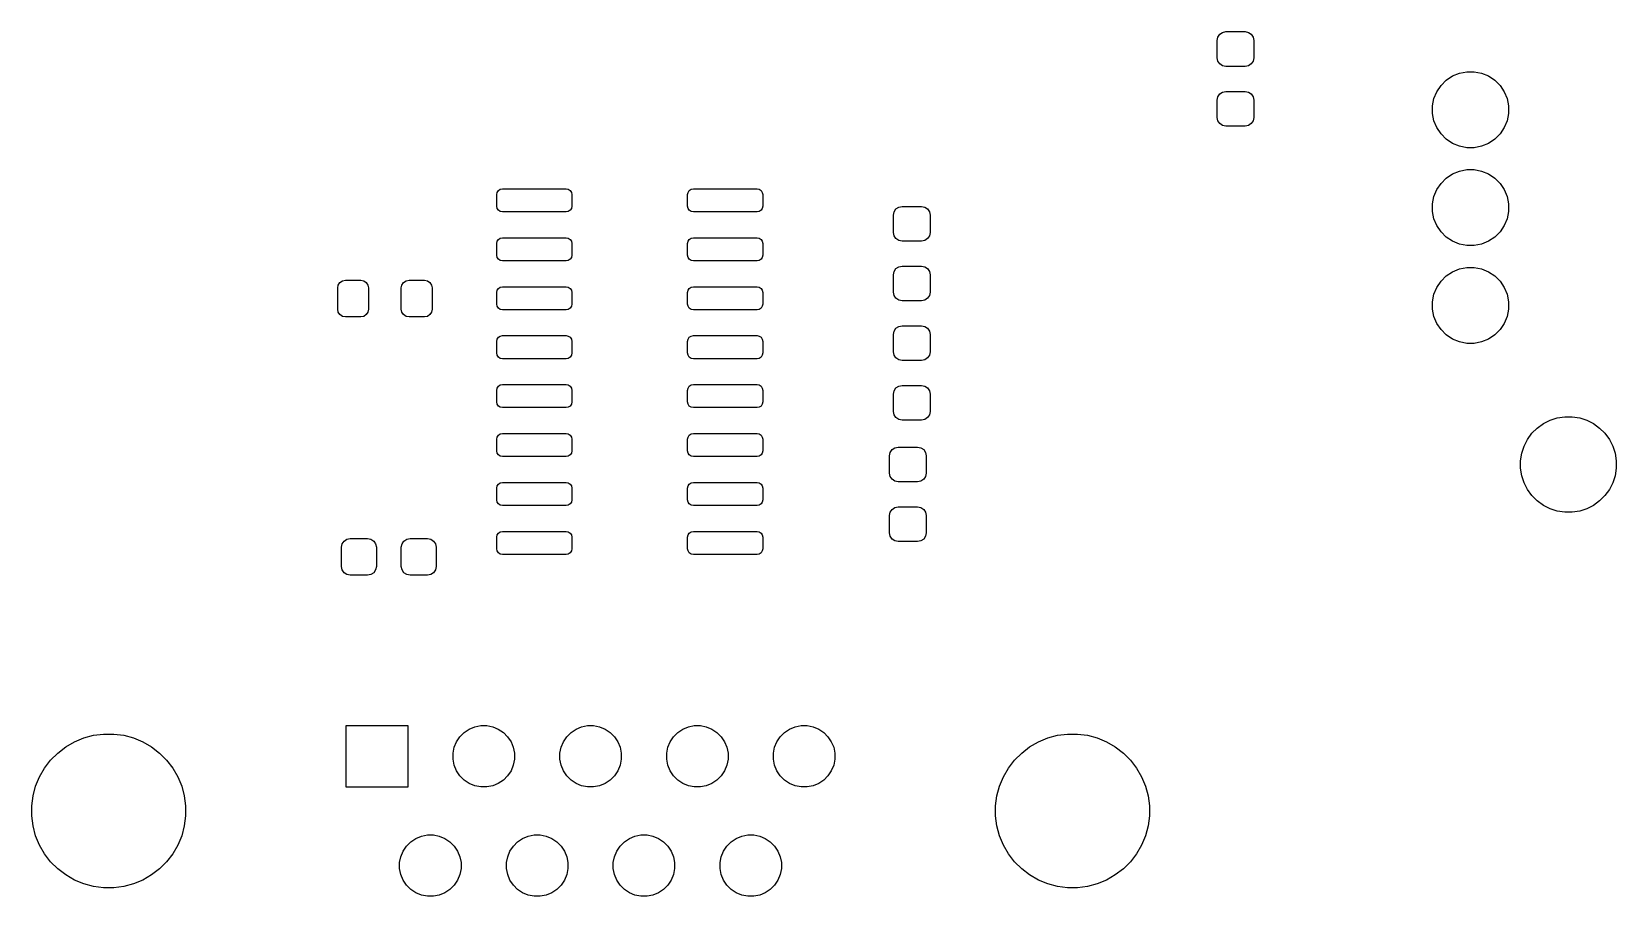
# Model space of a CAD drawing. Extents: x 4.16 to 7.68, y -4.79 to -0.96.
# Drawn here: x 4.192 to 5.811, y -4.79 to -3.906 of the extents above; entities that cross this region are included whole.
import ezdxf

# ---------------------------------------------------------------- set-up
doc = ezdxf.new("R2010")
doc.units = 0
doc.header["$MEASUREMENT"] = 0
doc.layers.add('BLACK', color=7, linetype='CONTINUOUS')

msp = doc.modelspace()

# ---------------------------------------------------------------- linework, layer by layer
at = {"layer": 'BLACK', "linetype": 'CONTINUOUS'}
for p, q in [((5.403, -3.915), (5.4037, -3.9116)), ((5.403, -3.9327), (5.403, -3.915)), ((5.4037, -3.9116), (5.4056, -3.9087)), ((5.4056, -3.9087), (5.4085, -3.9068)), ((5.4085, -3.9068), (5.4119, -3.9061)), ((5.4119, -3.9061), (5.4316, -3.9061)), ((5.4316, -3.9061), (5.4349, -3.9068)), ((5.4349, -3.9068), (5.4378, -3.9087)), ((5.4378, -3.9087), (5.4397, -3.9116)), ((5.4397, -3.9116), (5.4404, -3.915)), ((5.4404, -3.915), (5.4404, -3.9327)), ((5.4037, -3.9361), (5.403, -3.9327)), ((5.4056, -3.939), (5.4037, -3.9361)), ((5.4085, -3.9409), (5.4056, -3.939)), ((5.4119, -3.9416), (5.4085, -3.9409)), ((5.4316, -3.9416), (5.4119, -3.9416)), ((5.4349, -3.9409), (5.4316, -3.9416)), ((5.4378, -3.939), (5.4349, -3.9409)), ((5.4397, -3.9361), (5.4378, -3.939)), ((5.4404, -3.9327), (5.4397, -3.9361)), ((5.6504, -3.9485), (5.6579, -3.947)), ((5.6579, -3.947), (5.6655, -3.947)), ((5.6655, -3.947), (5.673, -3.9485)), ((5.6273, -3.9675), (5.6316, -3.9611)), ((5.6316, -3.9611), (5.637, -3.9557)), ((5.637, -3.9557), (5.6433, -3.9514)), ((5.6433, -3.9514), (5.6504, -3.9485)), ((5.673, -3.9485), (5.6801, -3.9514)), ((5.6801, -3.9514), (5.6865, -3.9557)), ((5.6865, -3.9557), (5.6919, -3.9611)), ((5.6919, -3.9611), (5.6961, -3.9675)), ((5.403, -3.976), (5.4037, -3.9726)), ((5.403, -3.9937), (5.403, -3.976)), ((5.4037, -3.9726), (5.4056, -3.9697)), ((5.4056, -3.9697), (5.4085, -3.9678)), ((5.4085, -3.9678), (5.4119, -3.9671)), ((5.4119, -3.9671), (5.4316, -3.9671)), ((5.4316, -3.9671), (5.4349, -3.9678)), ((5.4349, -3.9678), (5.4378, -3.9697)), ((5.4378, -3.9697), (5.4397, -3.9726)), ((5.4397, -3.9726), (5.4404, -3.976)), ((5.4404, -3.976), (5.4404, -3.9937)), ((5.6229, -3.982), (5.6244, -3.9745)), ((5.6244, -3.9745), (5.6273, -3.9675)), ((5.6961, -3.9675), (5.6991, -3.9745)), ((5.6991, -3.9745), (5.7005, -3.982)), ((5.4037, -3.9971), (5.403, -3.9937)), ((5.4404, -3.9937), (5.4397, -3.9971)), ((5.6229, -3.9897), (5.6229, -3.982)), ((5.6244, -3.9972), (5.6229, -3.9897)), ((5.7005, -3.9897), (5.6991, -3.9972)), ((5.7005, -3.982), (5.7005, -3.9897)), ((5.4056, -4), (5.4037, -3.9971)), ((5.4085, -4.0019), (5.4056, -4)), ((5.4119, -4.0026), (5.4085, -4.0019)), ((5.4316, -4.0026), (5.4119, -4.0026)), ((5.4349, -4.0019), (5.4316, -4.0026)), ((5.4378, -4), (5.4349, -4.0019)), ((5.4397, -3.9971), (5.4378, -4)), ((5.6273, -4.0042), (5.6244, -3.9972)), ((5.6316, -4.0106), (5.6273, -4.0042)), ((5.637, -4.016), (5.6316, -4.0106)), ((5.6919, -4.0106), (5.6865, -4.016)), ((5.6961, -4.0042), (5.6919, -4.0106)), ((5.6991, -3.9972), (5.6961, -4.0042)), ((5.6433, -4.0203), (5.637, -4.016)), ((5.6504, -4.0232), (5.6433, -4.0203)), ((5.6579, -4.0247), (5.6504, -4.0232)), ((5.6655, -4.0247), (5.6579, -4.0247)), ((5.673, -4.0232), (5.6655, -4.0247)), ((5.6801, -4.0203), (5.673, -4.0232)), ((5.6865, -4.016), (5.6801, -4.0203)), ((5.6273, -4.0675), (5.6316, -4.0611)), ((5.6316, -4.0611), (5.637, -4.0557)), ((5.637, -4.0557), (5.6433, -4.0514)), ((5.6433, -4.0514), (5.6504, -4.0485)), ((5.6504, -4.0485), (5.6579, -4.047)), ((5.6579, -4.047), (5.6655, -4.047)), ((5.6655, -4.047), (5.673, -4.0485)), ((5.673, -4.0485), (5.6801, -4.0514)), ((5.6801, -4.0514), (5.6865, -4.0557)), ((5.6865, -4.0557), (5.6919, -4.0611)), ((5.6919, -4.0611), (5.6961, -4.0675)), ((4.6673, -4.0726), (4.6678, -4.0703)), ((4.6673, -4.0844), (4.6673, -4.0726)), ((4.6678, -4.0703), (4.6691, -4.0684)), ((4.6691, -4.0684), (4.671, -4.0671)), ((4.671, -4.0671), (4.6732, -4.0667)), ((4.6732, -4.0667), (4.7382, -4.0667)), ((4.7382, -4.0667), (4.7404, -4.0671)), ((4.7404, -4.0671), (4.7424, -4.0684)), ((4.7424, -4.0684), (4.7436, -4.0703)), ((4.7436, -4.0703), (4.7441, -4.0726)), ((4.7441, -4.0726), (4.7441, -4.0844)), ((4.8622, -4.0726), (4.8627, -4.0703)), ((4.8622, -4.0844), (4.8622, -4.0726)), ((4.8627, -4.0703), (4.8639, -4.0684)), ((4.8639, -4.0684), (4.8659, -4.0671)), ((4.8659, -4.0671), (4.8681, -4.0667)), ((4.8681, -4.0667), (4.9331, -4.0667)), ((4.9331, -4.0667), (4.9353, -4.0671)), ((4.9353, -4.0671), (4.9372, -4.0684)), ((4.9372, -4.0684), (4.9385, -4.0703)), ((4.9385, -4.0703), (4.939, -4.0726)), ((4.939, -4.0726), (4.939, -4.0844)), ((5.6229, -4.082), (5.6244, -4.0745)), ((5.6244, -4.0745), (5.6273, -4.0675)), ((5.6961, -4.0675), (5.6991, -4.0745)), ((5.6991, -4.0745), (5.7005, -4.082)), ((4.6678, -4.0867), (4.6673, -4.0844)), ((4.6691, -4.0886), (4.6678, -4.0867)), ((4.671, -4.0899), (4.6691, -4.0886)), ((4.6732, -4.0903), (4.671, -4.0899)), ((4.7382, -4.0903), (4.6732, -4.0903)), ((4.7404, -4.0899), (4.7382, -4.0903)), ((4.7424, -4.0886), (4.7404, -4.0899)), ((4.7436, -4.0867), (4.7424, -4.0886)), ((4.7441, -4.0844), (4.7436, -4.0867)), ((4.8627, -4.0867), (4.8622, -4.0844)), ((4.8639, -4.0886), (4.8627, -4.0867)), ((4.8659, -4.0899), (4.8639, -4.0886)), ((4.8681, -4.0903), (4.8659, -4.0899)), ((4.9331, -4.0903), (4.8681, -4.0903)), ((4.9353, -4.0899), (4.9331, -4.0903)), ((4.9372, -4.0886), (4.9353, -4.0899)), ((4.9385, -4.0867), (4.9372, -4.0886)), ((4.939, -4.0844), (4.9385, -4.0867)), ((5.0724, -4.0935), (5.0731, -4.0901)), ((5.0724, -4.1112), (5.0724, -4.0935)), ((5.0731, -4.0901), (5.075, -4.0872)), ((5.075, -4.0872), (5.0779, -4.0853)), ((5.0779, -4.0853), (5.0813, -4.0846)), ((5.0813, -4.0846), (5.101, -4.0846)), ((5.101, -4.0846), (5.1044, -4.0853)), ((5.1044, -4.0853), (5.1073, -4.0872)), ((5.1073, -4.0872), (5.1092, -4.0901)), ((5.1092, -4.0901), (5.1099, -4.0935)), ((5.1099, -4.0935), (5.1099, -4.1112)), ((5.6229, -4.0897), (5.6229, -4.082)), ((5.6244, -4.0972), (5.6229, -4.0897)), ((5.7005, -4.0897), (5.6991, -4.0972)), ((5.7005, -4.082), (5.7005, -4.0897)), ((5.6273, -4.1042), (5.6244, -4.0972)), ((5.6316, -4.1106), (5.6273, -4.1042)), ((5.6961, -4.1042), (5.6919, -4.1106)), ((5.6991, -4.0972), (5.6961, -4.1042)), ((4.6673, -4.1226), (4.6678, -4.1203)), ((4.6673, -4.1344), (4.6673, -4.1226)), ((4.6678, -4.1203), (4.6691, -4.1184)), ((4.6691, -4.1184), (4.671, -4.1171)), ((4.671, -4.1171), (4.6732, -4.1167)), ((4.6732, -4.1167), (4.7382, -4.1167)), ((4.7382, -4.1167), (4.7404, -4.1171)), ((4.7404, -4.1171), (4.7424, -4.1184)), ((4.7424, -4.1184), (4.7436, -4.1203)), ((4.7436, -4.1203), (4.7441, -4.1226)), ((4.7441, -4.1226), (4.7441, -4.1344)), ((4.8622, -4.1226), (4.8627, -4.1203)), ((4.8622, -4.1344), (4.8622, -4.1226)), ((4.8627, -4.1203), (4.8639, -4.1184)), ((4.8639, -4.1184), (4.8659, -4.1171)), ((4.8659, -4.1171), (4.8681, -4.1167)), ((4.8681, -4.1167), (4.9331, -4.1167)), ((4.9331, -4.1167), (4.9353, -4.1171)), ((4.9353, -4.1171), (4.9372, -4.1184)), ((4.9372, -4.1184), (4.9385, -4.1203)), ((4.9385, -4.1203), (4.939, -4.1226)), ((4.939, -4.1226), (4.939, -4.1344)), ((5.0731, -4.1146), (5.0724, -4.1112)), ((5.075, -4.1175), (5.0731, -4.1146)), ((5.0779, -4.1194), (5.075, -4.1175)), ((5.0813, -4.1201), (5.0779, -4.1194)), ((5.101, -4.1201), (5.0813, -4.1201)), ((5.1044, -4.1194), (5.101, -4.1201)), ((5.1073, -4.1175), (5.1044, -4.1194)), ((5.1092, -4.1146), (5.1073, -4.1175)), ((5.1099, -4.1112), (5.1092, -4.1146)), ((5.637, -4.116), (5.6316, -4.1106)), ((5.6433, -4.1203), (5.637, -4.116)), ((5.6504, -4.1232), (5.6433, -4.1203)), ((5.6579, -4.1247), (5.6504, -4.1232)), ((5.6655, -4.1247), (5.6579, -4.1247)), ((5.673, -4.1232), (5.6655, -4.1247)), ((5.6801, -4.1203), (5.673, -4.1232)), ((5.6865, -4.116), (5.6801, -4.1203)), ((5.6919, -4.1106), (5.6865, -4.116)), ((4.6678, -4.1367), (4.6673, -4.1344)), ((4.6691, -4.1386), (4.6678, -4.1367)), ((4.671, -4.1399), (4.6691, -4.1386)), ((4.6732, -4.1403), (4.671, -4.1399)), ((4.7382, -4.1403), (4.6732, -4.1403)), ((4.7404, -4.1399), (4.7382, -4.1403)), ((4.7424, -4.1386), (4.7404, -4.1399)), ((4.7436, -4.1367), (4.7424, -4.1386)), ((4.7441, -4.1344), (4.7436, -4.1367)), ((4.8627, -4.1367), (4.8622, -4.1344)), ((4.8639, -4.1386), (4.8627, -4.1367)), ((4.8659, -4.1399), (4.8639, -4.1386)), ((4.8681, -4.1403), (4.8659, -4.1399)), ((4.9331, -4.1403), (4.8681, -4.1403)), ((4.9353, -4.1399), (4.9331, -4.1403)), ((4.9372, -4.1386), (4.9353, -4.1399)), ((4.9385, -4.1367), (4.9372, -4.1386)), ((4.939, -4.1344), (4.9385, -4.1367)), ((5.0724, -4.1545), (5.0731, -4.1511)), ((5.0724, -4.1722), (5.0724, -4.1545)), ((5.0731, -4.1511), (5.075, -4.1482)), ((5.075, -4.1482), (5.0779, -4.1463)), ((5.0779, -4.1463), (5.0813, -4.1456)), ((5.0813, -4.1456), (5.101, -4.1456)), ((5.101, -4.1456), (5.1044, -4.1463)), ((5.1044, -4.1463), (5.1073, -4.1482)), ((5.1073, -4.1482), (5.1092, -4.1511)), ((5.1092, -4.1511), (5.1099, -4.1545)), ((5.1099, -4.1545), (5.1099, -4.1722)), ((5.6316, -4.1611), (5.637, -4.1557)), ((5.637, -4.1557), (5.6433, -4.1514)), ((5.6433, -4.1514), (5.6504, -4.1485)), ((5.6504, -4.1485), (5.6579, -4.147)), ((5.6579, -4.147), (5.6655, -4.147)), ((5.6655, -4.147), (5.673, -4.1485)), ((5.673, -4.1485), (5.6801, -4.1514)), ((5.6801, -4.1514), (5.6865, -4.1557)), ((5.6865, -4.1557), (5.6919, -4.1611)), ((4.5049, -4.168), (4.5055, -4.165)), ((4.5049, -4.1897), (4.5049, -4.168)), ((4.5055, -4.165), (4.5072, -4.1625)), ((4.5072, -4.1625), (4.5098, -4.1607)), ((4.5098, -4.1607), (4.5128, -4.1601)), ((4.5128, -4.1601), (4.5285, -4.1601)), ((4.5285, -4.1601), (4.5316, -4.1607)), ((4.5316, -4.1607), (4.5341, -4.1625)), ((4.5341, -4.1625), (4.5358, -4.165)), ((4.5358, -4.165), (4.5364, -4.168)), ((4.5364, -4.168), (4.5364, -4.1897)), ((4.5699, -4.168), (4.5705, -4.165)), ((4.5699, -4.1897), (4.5699, -4.168)), ((4.5705, -4.165), (4.5722, -4.1625)), ((4.5722, -4.1625), (4.5747, -4.1607)), ((4.5747, -4.1607), (4.5778, -4.1601)), ((4.5778, -4.1601), (4.5935, -4.1601)), ((4.5935, -4.1601), (4.5965, -4.1607)), ((4.5965, -4.1607), (4.5991, -4.1625)), ((4.5991, -4.1625), (4.6008, -4.165)), ((4.6008, -4.165), (4.6014, -4.168)), ((4.6014, -4.168), (4.6014, -4.1897)), ((4.6673, -4.1726), (4.6678, -4.1703)), ((4.6673, -4.1844), (4.6673, -4.1726)), ((4.6678, -4.1703), (4.6691, -4.1684)), ((4.6691, -4.1684), (4.671, -4.1671)), ((4.671, -4.1671), (4.6732, -4.1667)), ((4.6732, -4.1667), (4.7382, -4.1667)), ((4.7382, -4.1667), (4.7404, -4.1671)), ((4.7404, -4.1671), (4.7424, -4.1684)), ((4.7424, -4.1684), (4.7436, -4.1703)), ((4.7436, -4.1703), (4.7441, -4.1726)), ((4.7441, -4.1726), (4.7441, -4.1844)), ((4.8622, -4.1726), (4.8627, -4.1703)), ((4.8622, -4.1844), (4.8622, -4.1726)), ((4.8627, -4.1703), (4.8639, -4.1684)), ((4.8639, -4.1684), (4.8659, -4.1671)), ((4.8659, -4.1671), (4.8681, -4.1667)), ((4.8681, -4.1667), (4.9331, -4.1667)), ((4.9331, -4.1667), (4.9353, -4.1671)), ((4.9353, -4.1671), (4.9372, -4.1684)), ((4.9372, -4.1684), (4.9385, -4.1703)), ((4.9385, -4.1703), (4.939, -4.1726)), ((4.939, -4.1726), (4.939, -4.1844)), ((5.0731, -4.1756), (5.0724, -4.1722)), ((5.1099, -4.1722), (5.1092, -4.1756)), ((5.6229, -4.182), (5.6244, -4.1745)), ((5.6244, -4.1745), (5.6273, -4.1675)), ((5.6273, -4.1675), (5.6316, -4.1611)), ((5.6919, -4.1611), (5.6961, -4.1675)), ((5.6961, -4.1675), (5.6991, -4.1745)), ((5.6991, -4.1745), (5.7005, -4.182)), ((4.5055, -4.1927), (4.5049, -4.1897)), ((4.5364, -4.1897), (4.5358, -4.1927)), ((4.5705, -4.1927), (4.5699, -4.1897)), ((4.6014, -4.1897), (4.6008, -4.1927)), ((4.6678, -4.1867), (4.6673, -4.1844)), ((4.6691, -4.1886), (4.6678, -4.1867)), ((4.671, -4.1899), (4.6691, -4.1886)), ((4.6732, -4.1903), (4.671, -4.1899)), ((4.7382, -4.1903), (4.6732, -4.1903)), ((4.7404, -4.1899), (4.7382, -4.1903)), ((4.7424, -4.1886), (4.7404, -4.1899)), ((4.7436, -4.1867), (4.7424, -4.1886)), ((4.7441, -4.1844), (4.7436, -4.1867)), ((4.8627, -4.1867), (4.8622, -4.1844)), ((4.8639, -4.1886), (4.8627, -4.1867)), ((4.8659, -4.1899), (4.8639, -4.1886)), ((4.8681, -4.1903), (4.8659, -4.1899)), ((4.9331, -4.1903), (4.8681, -4.1903)), ((4.9353, -4.1899), (4.9331, -4.1903)), ((4.9372, -4.1886), (4.9353, -4.1899)), ((4.9385, -4.1867), (4.9372, -4.1886)), ((4.939, -4.1844), (4.9385, -4.1867)), ((5.075, -4.1785), (5.0731, -4.1756)), ((5.0779, -4.1804), (5.075, -4.1785)), ((5.0813, -4.1811), (5.0779, -4.1804)), ((5.101, -4.1811), (5.0813, -4.1811)), ((5.1044, -4.1804), (5.101, -4.1811)), ((5.1073, -4.1785), (5.1044, -4.1804)), ((5.1092, -4.1756), (5.1073, -4.1785)), ((5.6229, -4.1897), (5.6229, -4.182)), ((5.6244, -4.1972), (5.6229, -4.1897)), ((5.7005, -4.1897), (5.6991, -4.1972)), ((5.7005, -4.182), (5.7005, -4.1897)), ((4.5072, -4.1952), (4.5055, -4.1927)), ((4.5098, -4.197), (4.5072, -4.1952)), ((4.5128, -4.1976), (4.5098, -4.197)), ((4.5285, -4.1976), (4.5128, -4.1976)), ((4.5316, -4.197), (4.5285, -4.1976)), ((4.5341, -4.1952), (4.5316, -4.197)), ((4.5358, -4.1927), (4.5341, -4.1952)), ((4.5722, -4.1952), (4.5705, -4.1927)), ((4.5747, -4.197), (4.5722, -4.1952)), ((4.5778, -4.1976), (4.5747, -4.197)), ((4.5935, -4.1976), (4.5778, -4.1976)), ((4.5965, -4.197), (4.5935, -4.1976)), ((4.5991, -4.1952), (4.5965, -4.197)), ((4.6008, -4.1927), (4.5991, -4.1952)), ((5.0779, -4.2073), (5.0813, -4.2066)), ((5.0813, -4.2066), (5.101, -4.2066)), ((5.101, -4.2066), (5.1044, -4.2073)), ((5.6273, -4.2042), (5.6244, -4.1972)), ((5.6316, -4.2106), (5.6273, -4.2042)), ((5.6961, -4.2042), (5.6919, -4.2106)), ((5.6991, -4.1972), (5.6961, -4.2042)), ((4.6673, -4.2226), (4.6678, -4.2203)), ((4.6673, -4.2344), (4.6673, -4.2226)), ((4.6678, -4.2203), (4.6691, -4.2184)), ((4.6691, -4.2184), (4.671, -4.2171)), ((4.671, -4.2171), (4.6732, -4.2167)), ((4.6732, -4.2167), (4.7382, -4.2167)), ((4.7382, -4.2167), (4.7404, -4.2171)), ((4.7404, -4.2171), (4.7424, -4.2184)), ((4.7424, -4.2184), (4.7436, -4.2203)), ((4.7436, -4.2203), (4.7441, -4.2226)), ((4.7441, -4.2226), (4.7441, -4.2344)), ((4.8622, -4.2226), (4.8627, -4.2203)), ((4.8622, -4.2344), (4.8622, -4.2226)), ((4.8627, -4.2203), (4.8639, -4.2184)), ((4.8639, -4.2184), (4.8659, -4.2171)), ((4.8659, -4.2171), (4.8681, -4.2167)), ((4.8681, -4.2167), (4.9331, -4.2167)), ((4.9331, -4.2167), (4.9353, -4.2171)), ((4.9353, -4.2171), (4.9372, -4.2184)), ((4.9372, -4.2184), (4.9385, -4.2203)), ((4.9385, -4.2203), (4.939, -4.2226)), ((4.939, -4.2226), (4.939, -4.2344)), ((5.0724, -4.2155), (5.0731, -4.2121)), ((5.0724, -4.2332), (5.0724, -4.2155)), ((5.0731, -4.2121), (5.075, -4.2092)), ((5.075, -4.2092), (5.0779, -4.2073)), ((5.1044, -4.2073), (5.1073, -4.2092)), ((5.1073, -4.2092), (5.1092, -4.2121)), ((5.1092, -4.2121), (5.1099, -4.2155)), ((5.1099, -4.2155), (5.1099, -4.2332)), ((5.637, -4.216), (5.6316, -4.2106)), ((5.6433, -4.2203), (5.637, -4.216)), ((5.6504, -4.2232), (5.6433, -4.2203)), ((5.6579, -4.2247), (5.6504, -4.2232)), ((5.673, -4.2232), (5.6655, -4.2247)), ((5.6801, -4.2203), (5.673, -4.2232)), ((5.6865, -4.216), (5.6801, -4.2203)), ((5.6919, -4.2106), (5.6865, -4.216)), ((4.6678, -4.2367), (4.6673, -4.2344)), ((4.6691, -4.2386), (4.6678, -4.2367)), ((4.671, -4.2399), (4.6691, -4.2386)), ((4.7424, -4.2386), (4.7404, -4.2399)), ((4.7436, -4.2367), (4.7424, -4.2386)), ((4.7441, -4.2344), (4.7436, -4.2367)), ((4.8627, -4.2367), (4.8622, -4.2344)), ((4.8639, -4.2386), (4.8627, -4.2367)), ((4.8659, -4.2399), (4.8639, -4.2386)), ((4.9372, -4.2386), (4.9353, -4.2399)), ((4.9385, -4.2367), (4.9372, -4.2386)), ((4.939, -4.2344), (4.9385, -4.2367)), ((5.0731, -4.2366), (5.0724, -4.2332)), ((5.075, -4.2395), (5.0731, -4.2366)), ((5.0779, -4.2414), (5.075, -4.2395)), ((5.1073, -4.2395), (5.1044, -4.2414)), ((5.1092, -4.2366), (5.1073, -4.2395)), ((5.1099, -4.2332), (5.1092, -4.2366)), ((5.6655, -4.2247), (5.6579, -4.2247)), ((4.6732, -4.2403), (4.671, -4.2399)), ((4.7382, -4.2403), (4.6732, -4.2403)), ((4.7404, -4.2399), (4.7382, -4.2403)), ((4.8681, -4.2403), (4.8659, -4.2399)), ((4.9331, -4.2403), (4.8681, -4.2403)), ((4.9353, -4.2399), (4.9331, -4.2403)), ((5.0813, -4.2421), (5.0779, -4.2414)), ((5.101, -4.2421), (5.0813, -4.2421)), ((5.1044, -4.2414), (5.101, -4.2421)), ((4.6673, -4.2726), (4.6678, -4.2703)), ((4.6678, -4.2703), (4.6691, -4.2684)), ((4.6691, -4.2684), (4.671, -4.2671)), ((4.671, -4.2671), (4.6732, -4.2667)), ((4.6732, -4.2667), (4.7382, -4.2667)), ((4.7382, -4.2667), (4.7404, -4.2671)), ((4.7404, -4.2671), (4.7424, -4.2684)), ((4.7424, -4.2684), (4.7436, -4.2703)), ((4.7436, -4.2703), (4.7441, -4.2726)), ((4.8622, -4.2726), (4.8627, -4.2703)), ((4.8627, -4.2703), (4.8639, -4.2684)), ((4.8639, -4.2684), (4.8659, -4.2671)), ((4.8659, -4.2671), (4.8681, -4.2667)), ((4.8681, -4.2667), (4.9331, -4.2667)), ((4.9331, -4.2667), (4.9353, -4.2671)), ((4.9353, -4.2671), (4.9372, -4.2684)), ((4.9372, -4.2684), (4.9385, -4.2703)), ((4.9385, -4.2703), (4.939, -4.2726)), ((5.0731, -4.2731), (5.075, -4.2702)), ((5.075, -4.2702), (5.0779, -4.2683)), ((5.0779, -4.2683), (5.0813, -4.2676)), ((5.0813, -4.2676), (5.101, -4.2676)), ((5.101, -4.2676), (5.1044, -4.2683)), ((5.1044, -4.2683), (5.1073, -4.2702)), ((5.1073, -4.2702), (5.1092, -4.2731)), ((4.6673, -4.2844), (4.6673, -4.2726)), ((4.6678, -4.2867), (4.6673, -4.2844)), ((4.6691, -4.2886), (4.6678, -4.2867)), ((4.7436, -4.2867), (4.7424, -4.2886)), ((4.7441, -4.2844), (4.7436, -4.2867)), ((4.7441, -4.2726), (4.7441, -4.2844)), ((4.8622, -4.2844), (4.8622, -4.2726)), ((4.8627, -4.2867), (4.8622, -4.2844)), ((4.8639, -4.2886), (4.8627, -4.2867)), ((4.9385, -4.2867), (4.9372, -4.2886)), ((4.939, -4.2844), (4.9385, -4.2867)), ((4.939, -4.2726), (4.939, -4.2844)), ((5.0724, -4.2765), (5.0731, -4.2731)), ((5.0724, -4.2942), (5.0724, -4.2765)), ((5.1092, -4.2731), (5.1099, -4.2765)), ((5.1099, -4.2765), (5.1099, -4.2942)), ((4.671, -4.2899), (4.6691, -4.2886)), ((4.6732, -4.2903), (4.671, -4.2899)), ((4.7382, -4.2903), (4.6732, -4.2903)), ((4.7404, -4.2899), (4.7382, -4.2903)), ((4.7424, -4.2886), (4.7404, -4.2899)), ((4.8659, -4.2899), (4.8639, -4.2886)), ((4.8681, -4.2903), (4.8659, -4.2899)), ((4.9331, -4.2903), (4.8681, -4.2903)), ((4.9353, -4.2899), (4.9331, -4.2903)), ((4.9372, -4.2886), (4.9353, -4.2899)), ((5.0731, -4.2976), (5.0724, -4.2942)), ((5.075, -4.3005), (5.0731, -4.2976)), ((5.0779, -4.3024), (5.075, -4.3005)), ((5.0813, -4.3031), (5.0779, -4.3024)), ((5.101, -4.3031), (5.0813, -4.3031)), ((5.1044, -4.3024), (5.101, -4.3031)), ((5.1073, -4.3005), (5.1044, -4.3024)), ((5.1092, -4.2976), (5.1073, -4.3005)), ((5.1099, -4.2942), (5.1092, -4.2976)), ((5.7361, -4.3066), (5.743, -4.3031)), ((5.743, -4.3031), (5.7503, -4.3007)), ((5.7503, -4.3007), (5.7579, -4.2995)), ((5.7579, -4.2995), (5.7656, -4.2995)), ((5.7656, -4.2995), (5.7732, -4.3007)), ((5.7732, -4.3007), (5.7805, -4.3031)), ((5.7805, -4.3031), (5.7873, -4.3066)), ((4.6673, -4.3226), (4.6678, -4.3203)), ((4.6678, -4.3203), (4.6691, -4.3184)), ((4.6691, -4.3184), (4.671, -4.3171)), ((4.671, -4.3171), (4.6732, -4.3167)), ((4.6732, -4.3167), (4.7382, -4.3167)), ((4.7382, -4.3167), (4.7404, -4.3171)), ((4.7404, -4.3171), (4.7424, -4.3184)), ((4.7424, -4.3184), (4.7436, -4.3203)), ((4.7436, -4.3203), (4.7441, -4.3226)), ((4.8622, -4.3226), (4.8627, -4.3203)), ((4.8627, -4.3203), (4.8639, -4.3184)), ((4.8639, -4.3184), (4.8659, -4.3171)), ((4.8659, -4.3171), (4.8681, -4.3167)), ((4.8681, -4.3167), (4.9331, -4.3167)), ((4.9331, -4.3167), (4.9353, -4.3171)), ((4.9353, -4.3171), (4.9372, -4.3184)), ((4.9372, -4.3184), (4.9385, -4.3203)), ((4.9385, -4.3203), (4.939, -4.3226)), ((5.7199, -4.3227), (5.7244, -4.3165)), ((5.7244, -4.3165), (5.7299, -4.3111)), ((5.7299, -4.3111), (5.7361, -4.3066)), ((5.7873, -4.3066), (5.7935, -4.3111)), ((5.7935, -4.3111), (5.799, -4.3165)), ((5.799, -4.3165), (5.8035, -4.3227)), ((4.6673, -4.3344), (4.6673, -4.3226)), ((4.6678, -4.3367), (4.6673, -4.3344)), ((4.7441, -4.3344), (4.7436, -4.3367)), ((4.7441, -4.3226), (4.7441, -4.3344)), ((4.8622, -4.3344), (4.8622, -4.3226)), ((4.8627, -4.3367), (4.8622, -4.3344)), ((4.939, -4.3344), (4.9385, -4.3367)), ((4.939, -4.3226), (4.939, -4.3344)), ((5.0684, -4.3395), (5.0691, -4.3361)), ((5.0691, -4.3361), (5.071, -4.3332)), ((5.071, -4.3332), (5.0739, -4.3313)), ((5.0739, -4.3313), (5.0773, -4.3306)), ((5.0773, -4.3306), (5.097, -4.3306)), ((5.097, -4.3306), (5.1004, -4.3313)), ((5.1004, -4.3313), (5.1033, -4.3332)), ((5.1033, -4.3332), (5.1052, -4.3361)), ((5.1052, -4.3361), (5.1059, -4.3395)), ((5.7141, -4.3369), (5.7164, -4.3296)), ((5.7164, -4.3296), (5.7199, -4.3227)), ((5.8035, -4.3227), (5.807, -4.3296)), ((5.807, -4.3296), (5.8094, -4.3369)), ((4.6691, -4.3386), (4.6678, -4.3367)), ((4.671, -4.3399), (4.6691, -4.3386)), ((4.6732, -4.3403), (4.671, -4.3399)), ((4.7382, -4.3403), (4.6732, -4.3403)), ((4.7404, -4.3399), (4.7382, -4.3403)), ((4.7424, -4.3386), (4.7404, -4.3399)), ((4.7436, -4.3367), (4.7424, -4.3386)), ((4.8639, -4.3386), (4.8627, -4.3367)), ((4.8659, -4.3399), (4.8639, -4.3386)), ((4.8681, -4.3403), (4.8659, -4.3399)), ((4.9331, -4.3403), (4.8681, -4.3403)), ((4.9353, -4.3399), (4.9331, -4.3403)), ((4.9372, -4.3386), (4.9353, -4.3399)), ((4.9385, -4.3367), (4.9372, -4.3386)), ((5.0684, -4.3572), (5.0684, -4.3395)), ((5.1059, -4.3395), (5.1059, -4.3572)), ((5.7129, -4.3445), (5.7141, -4.3369)), ((5.7129, -4.3522), (5.7129, -4.3445)), ((5.7141, -4.3598), (5.7129, -4.3522)), ((5.8094, -4.3369), (5.8106, -4.3445)), ((5.8106, -4.3522), (5.8094, -4.3598)), ((5.8106, -4.3445), (5.8106, -4.3522)), ((4.6678, -4.3703), (4.6691, -4.3684)), ((4.6691, -4.3684), (4.671, -4.3671)), ((4.671, -4.3671), (4.6732, -4.3667)), ((4.6732, -4.3667), (4.7382, -4.3667)), ((4.7382, -4.3667), (4.7404, -4.3671)), ((4.7404, -4.3671), (4.7424, -4.3684)), ((4.7424, -4.3684), (4.7436, -4.3703)), ((4.8627, -4.3703), (4.8639, -4.3684)), ((4.8639, -4.3684), (4.8659, -4.3671)), ((4.8659, -4.3671), (4.8681, -4.3667)), ((4.8681, -4.3667), (4.9331, -4.3667)), ((4.9331, -4.3667), (4.9353, -4.3671)), ((4.9353, -4.3671), (4.9372, -4.3684)), ((4.9372, -4.3684), (4.9385, -4.3703)), ((5.0691, -4.3606), (5.0684, -4.3572)), ((5.071, -4.3635), (5.0691, -4.3606)), ((5.0739, -4.3654), (5.071, -4.3635)), ((5.0773, -4.3661), (5.0739, -4.3654)), ((5.097, -4.3661), (5.0773, -4.3661)), ((5.1004, -4.3654), (5.097, -4.3661)), ((5.1033, -4.3635), (5.1004, -4.3654)), ((5.1052, -4.3606), (5.1033, -4.3635)), ((5.1059, -4.3572), (5.1052, -4.3606)), ((5.7164, -4.3671), (5.7141, -4.3598)), ((5.7199, -4.374), (5.7164, -4.3671)), ((5.807, -4.3671), (5.8035, -4.374)), ((5.8094, -4.3598), (5.807, -4.3671)), ((4.6673, -4.3726), (4.6678, -4.3703)), ((4.6673, -4.3844), (4.6673, -4.3726)), ((4.6678, -4.3867), (4.6673, -4.3844)), ((4.7436, -4.3703), (4.7441, -4.3726)), ((4.7441, -4.3844), (4.7436, -4.3867)), ((4.7441, -4.3726), (4.7441, -4.3844)), ((4.8622, -4.3726), (4.8627, -4.3703)), ((4.8622, -4.3844), (4.8622, -4.3726)), ((4.8627, -4.3867), (4.8622, -4.3844)), ((4.9385, -4.3703), (4.939, -4.3726)), ((4.939, -4.3844), (4.9385, -4.3867)), ((4.939, -4.3726), (4.939, -4.3844)), ((5.7244, -4.3802), (5.7199, -4.374)), ((5.7299, -4.3856), (5.7244, -4.3802)), ((5.799, -4.3802), (5.7935, -4.3856)), ((5.8035, -4.374), (5.799, -4.3802)), ((4.6691, -4.3886), (4.6678, -4.3867)), ((4.671, -4.3899), (4.6691, -4.3886)), ((4.6732, -4.3903), (4.671, -4.3899)), ((4.7382, -4.3903), (4.6732, -4.3903)), ((4.7404, -4.3899), (4.7382, -4.3903)), ((4.7424, -4.3886), (4.7404, -4.3899)), ((4.7436, -4.3867), (4.7424, -4.3886)), ((4.8639, -4.3886), (4.8627, -4.3867)), ((4.8659, -4.3899), (4.8639, -4.3886)), ((4.8681, -4.3903), (4.8659, -4.3899)), ((4.9331, -4.3903), (4.8681, -4.3903)), ((4.9353, -4.3899), (4.9331, -4.3903)), ((4.9372, -4.3886), (4.9353, -4.3899)), ((4.9385, -4.3867), (4.9372, -4.3886)), ((5.0684, -4.4005), (5.0691, -4.3971)), ((5.0684, -4.4182), (5.0684, -4.4005)), ((5.0691, -4.3971), (5.071, -4.3942)), ((5.071, -4.3942), (5.0739, -4.3923)), ((5.0739, -4.3923), (5.0773, -4.3916)), ((5.0773, -4.3916), (5.097, -4.3916)), ((5.097, -4.3916), (5.1004, -4.3923)), ((5.1004, -4.3923), (5.1033, -4.3942)), ((5.1033, -4.3942), (5.1052, -4.3971)), ((5.1052, -4.3971), (5.1059, -4.4005)), ((5.1059, -4.4005), (5.1059, -4.4182)), ((5.7361, -4.3901), (5.7299, -4.3856)), ((5.743, -4.3936), (5.7361, -4.3901)), ((5.7503, -4.396), (5.743, -4.3936)), ((5.7579, -4.3972), (5.7503, -4.396)), ((5.7656, -4.3972), (5.7579, -4.3972)), ((5.7732, -4.396), (5.7656, -4.3972)), ((5.7805, -4.3936), (5.7732, -4.396)), ((5.7873, -4.3901), (5.7805, -4.3936)), ((5.7935, -4.3856), (5.7873, -4.3901)), ((4.6691, -4.4184), (4.671, -4.4171)), ((4.671, -4.4171), (4.6732, -4.4167)), ((4.6732, -4.4167), (4.7382, -4.4167)), ((4.7382, -4.4167), (4.7404, -4.4171)), ((4.7404, -4.4171), (4.7424, -4.4184)), ((4.8639, -4.4184), (4.8659, -4.4171)), ((4.8659, -4.4171), (4.8681, -4.4167)), ((4.8681, -4.4167), (4.9331, -4.4167)), ((4.9331, -4.4167), (4.9353, -4.4171)), ((4.9353, -4.4171), (4.9372, -4.4184)), ((4.5089, -4.433), (4.5096, -4.4296)), ((4.5089, -4.4527), (4.5089, -4.433)), ((4.5096, -4.4296), (4.5115, -4.4267)), ((4.5115, -4.4267), (4.5144, -4.4248)), ((4.5144, -4.4248), (4.5178, -4.4241)), ((4.5178, -4.4241), (4.5355, -4.4241)), ((4.5355, -4.4241), (4.5389, -4.4248)), ((4.5389, -4.4248), (4.5418, -4.4267)), ((4.5418, -4.4267), (4.5437, -4.4296)), ((4.5437, -4.4296), (4.5444, -4.433)), ((4.5444, -4.433), (4.5444, -4.4527)), ((4.5699, -4.433), (4.5706, -4.4296)), ((4.5699, -4.4527), (4.5699, -4.433)), ((4.5706, -4.4296), (4.5725, -4.4267)), ((4.5725, -4.4267), (4.5754, -4.4248)), ((4.5754, -4.4248), (4.5788, -4.4241)), ((4.5788, -4.4241), (4.5965, -4.4241)), ((4.5965, -4.4241), (4.5999, -4.4248)), ((4.5999, -4.4248), (4.6028, -4.4267)), ((4.6028, -4.4267), (4.6047, -4.4296)), ((4.6047, -4.4296), (4.6054, -4.433)), ((4.6054, -4.433), (4.6054, -4.4527)), ((4.6673, -4.4226), (4.6678, -4.4203)), ((4.6673, -4.4344), (4.6673, -4.4226)), ((4.6678, -4.4203), (4.6691, -4.4184)), ((4.7424, -4.4184), (4.7436, -4.4203)), ((4.7436, -4.4203), (4.7441, -4.4226)), ((4.7441, -4.4226), (4.7441, -4.4344)), ((4.8622, -4.4226), (4.8627, -4.4203)), ((4.8622, -4.4344), (4.8622, -4.4226)), ((4.8627, -4.4203), (4.8639, -4.4184)), ((4.9372, -4.4184), (4.9385, -4.4203)), ((4.9385, -4.4203), (4.939, -4.4226)), ((4.939, -4.4226), (4.939, -4.4344)), ((5.0691, -4.4216), (5.0684, -4.4182)), ((5.071, -4.4245), (5.0691, -4.4216)), ((5.0739, -4.4264), (5.071, -4.4245)), ((5.0773, -4.4271), (5.0739, -4.4264)), ((5.097, -4.4271), (5.0773, -4.4271)), ((5.1004, -4.4264), (5.097, -4.4271)), ((5.1033, -4.4245), (5.1004, -4.4264)), ((5.1052, -4.4216), (5.1033, -4.4245)), ((5.1059, -4.4182), (5.1052, -4.4216)), ((4.6678, -4.4367), (4.6673, -4.4344)), ((4.6691, -4.4386), (4.6678, -4.4367)), ((4.671, -4.4399), (4.6691, -4.4386)), ((4.6732, -4.4403), (4.671, -4.4399)), ((4.7382, -4.4403), (4.6732, -4.4403)), ((4.7404, -4.4399), (4.7382, -4.4403)), ((4.7424, -4.4386), (4.7404, -4.4399)), ((4.7436, -4.4367), (4.7424, -4.4386)), ((4.7441, -4.4344), (4.7436, -4.4367)), ((4.8627, -4.4367), (4.8622, -4.4344)), ((4.8639, -4.4386), (4.8627, -4.4367)), ((4.8659, -4.4399), (4.8639, -4.4386)), ((4.8681, -4.4403), (4.8659, -4.4399)), ((4.9331, -4.4403), (4.8681, -4.4403)), ((4.9353, -4.4399), (4.9331, -4.4403)), ((4.9372, -4.4386), (4.9353, -4.4399)), ((4.9385, -4.4367), (4.9372, -4.4386)), ((4.939, -4.4344), (4.9385, -4.4367)), ((4.5096, -4.4561), (4.5089, -4.4527)), ((4.5115, -4.459), (4.5096, -4.4561)), ((4.5144, -4.4609), (4.5115, -4.459)), ((4.5178, -4.4616), (4.5144, -4.4609)), ((4.5355, -4.4616), (4.5178, -4.4616)), ((4.5389, -4.4609), (4.5355, -4.4616)), ((4.5418, -4.459), (4.5389, -4.4609)), ((4.5437, -4.4561), (4.5418, -4.459)), ((4.5444, -4.4527), (4.5437, -4.4561)), ((4.5706, -4.4561), (4.5699, -4.4527)), ((4.5725, -4.459), (4.5706, -4.4561)), ((4.5754, -4.4609), (4.5725, -4.459)), ((4.5788, -4.4616), (4.5754, -4.4609)), ((4.5965, -4.4616), (4.5788, -4.4616)), ((4.5999, -4.4609), (4.5965, -4.4616)), ((4.6028, -4.459), (4.5999, -4.4609)), ((4.6047, -4.4561), (4.6028, -4.459)), ((4.6054, -4.4527), (4.6047, -4.4561)), ((4.2362, -4.6317), (4.2457, -4.6278)), ((4.2457, -4.6278), (4.2557, -4.6251)), ((4.2557, -4.6251), (4.2659, -4.6238)), ((4.2659, -4.6238), (4.2762, -4.6238)), ((4.2762, -4.6238), (4.2864, -4.6251)), ((4.2864, -4.6251), (4.2963, -4.6278)), ((4.2963, -4.6278), (4.3058, -4.6317)), ((4.5135, -4.6779), (4.5135, -4.615)), ((4.5135, -4.615), (4.5765, -4.615)), ((4.5765, -4.615), (4.5765, -4.6779)), ((4.6263, -4.6316), (4.6297, -4.6265)), ((4.6297, -4.6265), (4.6341, -4.6221)), ((4.6341, -4.6221), (4.6392, -4.6187)), ((4.6392, -4.6187), (4.645, -4.6163)), ((4.645, -4.6163), (4.651, -4.6151)), ((4.651, -4.6151), (4.6572, -4.6151)), ((4.6572, -4.6151), (4.6632, -4.6163)), ((4.6632, -4.6163), (4.6689, -4.6187)), ((4.6689, -4.6187), (4.6741, -4.6221)), ((4.6741, -4.6221), (4.6784, -4.6265)), ((4.6784, -4.6265), (4.6819, -4.6316)), ((4.7354, -4.6316), (4.7388, -4.6265)), ((4.7388, -4.6265), (4.7432, -4.6221)), ((4.7432, -4.6221), (4.7483, -4.6187)), ((4.7483, -4.6187), (4.754, -4.6163)), ((4.754, -4.6163), (4.7601, -4.6151)), ((4.7601, -4.6151), (4.7662, -4.6151)), ((4.7662, -4.6151), (4.7723, -4.6163)), ((4.7723, -4.6163), (4.778, -4.6187)), ((4.778, -4.6187), (4.7831, -4.6221)), ((4.7831, -4.6221), (4.7875, -4.6265)), ((4.7875, -4.6265), (4.7909, -4.6316)), ((4.8444, -4.6316), (4.8479, -4.6265)), ((4.8479, -4.6265), (4.8522, -4.6221)), ((4.8522, -4.6221), (4.8574, -4.6187)), ((4.8574, -4.6187), (4.8631, -4.6163)), ((4.8631, -4.6163), (4.8691, -4.6151)), ((4.8691, -4.6151), (4.8753, -4.6151)), ((4.8753, -4.6151), (4.8813, -4.6163)), ((4.8813, -4.6163), (4.8871, -4.6187)), ((4.8871, -4.6187), (4.8922, -4.6221)), ((4.8922, -4.6221), (4.8966, -4.6265)), ((4.8966, -4.6265), (4.9, -4.6316)), ((4.9535, -4.6316), (4.9569, -4.6265)), ((4.9569, -4.6265), (4.9613, -4.6221)), ((4.9613, -4.6221), (4.9664, -4.6187)), ((4.9664, -4.6187), (4.9721, -4.6163)), ((4.9721, -4.6163), (4.9782, -4.6151)), ((4.9782, -4.6151), (4.9843, -4.6151)), ((4.9843, -4.6151), (4.9904, -4.6163)), ((4.9904, -4.6163), (4.9961, -4.6187)), ((4.9961, -4.6187), (5.0012, -4.6221)), ((5.0012, -4.6221), (5.0056, -4.6265)), ((5.0056, -4.6265), (5.009, -4.6316)), ((5.2204, -4.6317), (5.23, -4.6278)), ((5.23, -4.6278), (5.2399, -4.6251)), ((5.2399, -4.6251), (5.2501, -4.6238)), ((5.2501, -4.6238), (5.2604, -4.6238)), ((5.2604, -4.6238), (5.2706, -4.6251)), ((5.2706, -4.6251), (5.2806, -4.6278)), ((5.2806, -4.6278), (5.2901, -4.6317)), ((4.2118, -4.6504), (4.2191, -4.6432)), ((4.2191, -4.6432), (4.2273, -4.6369)), ((4.2273, -4.6369), (4.2362, -4.6317)), ((4.3058, -4.6317), (4.3148, -4.6369)), ((4.3148, -4.6369), (4.3229, -4.6432)), ((4.3229, -4.6432), (4.3302, -4.6504)), ((4.6228, -4.6434), (4.624, -4.6373)), ((4.6228, -4.6495), (4.6228, -4.6434)), ((4.624, -4.6373), (4.6263, -4.6316)), ((4.6819, -4.6316), (4.6842, -4.6373)), ((4.6842, -4.6373), (4.6854, -4.6434)), ((4.6854, -4.6434), (4.6854, -4.6495)), ((4.7318, -4.6434), (4.733, -4.6373)), ((4.7318, -4.6495), (4.7318, -4.6434)), ((4.733, -4.6373), (4.7354, -4.6316)), ((4.7909, -4.6316), (4.7933, -4.6373)), ((4.7933, -4.6373), (4.7945, -4.6434)), ((4.7945, -4.6434), (4.7945, -4.6495)), ((4.8409, -4.6434), (4.8421, -4.6373)), ((4.8409, -4.6495), (4.8409, -4.6434)), ((4.8421, -4.6373), (4.8444, -4.6316)), ((4.9, -4.6316), (4.9023, -4.6373)), ((4.9023, -4.6373), (4.9035, -4.6434)), ((4.9035, -4.6434), (4.9035, -4.6495)), ((4.9499, -4.6434), (4.9511, -4.6373)), ((4.9499, -4.6495), (4.9499, -4.6434)), ((4.9511, -4.6373), (4.9535, -4.6316)), ((5.009, -4.6316), (5.0114, -4.6373)), ((5.0114, -4.6373), (5.0126, -4.6434)), ((5.0126, -4.6434), (5.0126, -4.6495)), ((5.1961, -4.6504), (5.2034, -4.6432)), ((5.2034, -4.6432), (5.2115, -4.6369)), ((5.2115, -4.6369), (5.2204, -4.6317)), ((5.2901, -4.6317), (5.299, -4.6369)), ((5.299, -4.6369), (5.3072, -4.6432)), ((5.3072, -4.6432), (5.3145, -4.6504)), ((4.2004, -4.6675), (4.2056, -4.6586)), ((4.2056, -4.6586), (4.2118, -4.6504)), ((4.3302, -4.6504), (4.3365, -4.6586)), ((4.3365, -4.6586), (4.3416, -4.6675)), ((4.624, -4.6556), (4.6228, -4.6495)), ((4.6263, -4.6613), (4.624, -4.6556)), ((4.6842, -4.6556), (4.6819, -4.6613)), ((4.6854, -4.6495), (4.6842, -4.6556)), ((4.733, -4.6556), (4.7318, -4.6495)), ((4.7354, -4.6613), (4.733, -4.6556)), ((4.7933, -4.6556), (4.7909, -4.6613)), ((4.7945, -4.6495), (4.7933, -4.6556)), ((4.8421, -4.6556), (4.8409, -4.6495)), ((4.8444, -4.6613), (4.8421, -4.6556)), ((4.9023, -4.6556), (4.9, -4.6613)), ((4.9035, -4.6495), (4.9023, -4.6556)), ((4.9511, -4.6556), (4.9499, -4.6495)), ((4.9535, -4.6613), (4.9511, -4.6556)), ((5.0114, -4.6556), (5.009, -4.6613)), ((5.0126, -4.6495), (5.0114, -4.6556)), ((5.1847, -4.6675), (5.1898, -4.6586)), ((5.1898, -4.6586), (5.1961, -4.6504)), ((5.3145, -4.6504), (5.3207, -4.6586)), ((5.3207, -4.6586), (5.3259, -4.6675)), ((4.1965, -4.677), (4.2004, -4.6675)), ((4.3416, -4.6675), (4.3456, -4.677)), ((4.6297, -4.6664), (4.6263, -4.6613)), ((4.6341, -4.6708), (4.6297, -4.6664)), ((4.6392, -4.6742), (4.6341, -4.6708)), ((4.645, -4.6766), (4.6392, -4.6742)), ((4.6689, -4.6742), (4.6632, -4.6766)), ((4.6741, -4.6708), (4.6689, -4.6742)), ((4.6784, -4.6664), (4.6741, -4.6708)), ((4.6819, -4.6613), (4.6784, -4.6664)), ((4.7388, -4.6664), (4.7354, -4.6613)), ((4.7432, -4.6708), (4.7388, -4.6664)), ((4.7483, -4.6742), (4.7432, -4.6708)), ((4.754, -4.6766), (4.7483, -4.6742)), ((4.778, -4.6742), (4.7723, -4.6766)), ((4.7831, -4.6708), (4.778, -4.6742)), ((4.7875, -4.6664), (4.7831, -4.6708)), ((4.7909, -4.6613), (4.7875, -4.6664)), ((4.8479, -4.6664), (4.8444, -4.6613)), ((4.8522, -4.6708), (4.8479, -4.6664)), ((4.8574, -4.6742), (4.8522, -4.6708)), ((4.8631, -4.6766), (4.8574, -4.6742)), ((4.8871, -4.6742), (4.8813, -4.6766)), ((4.8922, -4.6708), (4.8871, -4.6742)), ((4.8966, -4.6664), (4.8922, -4.6708)), ((4.9, -4.6613), (4.8966, -4.6664)), ((4.9569, -4.6664), (4.9535, -4.6613)), ((4.9613, -4.6708), (4.9569, -4.6664)), ((4.9664, -4.6742), (4.9613, -4.6708)), ((4.9721, -4.6766), (4.9664, -4.6742)), ((4.9961, -4.6742), (4.9904, -4.6766)), ((5.0012, -4.6708), (4.9961, -4.6742)), ((5.0056, -4.6664), (5.0012, -4.6708)), ((5.009, -4.6613), (5.0056, -4.6664)), ((5.1807, -4.677), (5.1847, -4.6675)), ((5.3259, -4.6675), (5.3298, -4.677)), ((4.1925, -4.6972), (4.1938, -4.687)), ((4.1938, -4.687), (4.1965, -4.677)), ((4.3456, -4.677), (4.3483, -4.687)), ((4.3483, -4.687), (4.3496, -4.6972)), ((4.5765, -4.6779), (4.5135, -4.6779)), ((4.651, -4.6778), (4.645, -4.6766)), ((4.6572, -4.6778), (4.651, -4.6778)), ((4.6632, -4.6766), (4.6572, -4.6778)), ((4.7601, -4.6778), (4.754, -4.6766)), ((4.7662, -4.6778), (4.7601, -4.6778)), ((4.7723, -4.6766), (4.7662, -4.6778)), ((4.8691, -4.6778), (4.8631, -4.6766)), ((4.8753, -4.6778), (4.8691, -4.6778)), ((4.8813, -4.6766), (4.8753, -4.6778)), ((4.9782, -4.6778), (4.9721, -4.6766)), ((4.9843, -4.6778), (4.9782, -4.6778)), ((4.9904, -4.6766), (4.9843, -4.6778)), ((5.1767, -4.6972), (5.178, -4.687)), ((5.178, -4.687), (5.1807, -4.677)), ((5.3298, -4.677), (5.3325, -4.687)), ((5.3325, -4.687), (5.3338, -4.6972)), ((4.1925, -4.7075), (4.1925, -4.6972)), ((4.1938, -4.7177), (4.1925, -4.7075)), ((4.3496, -4.7075), (4.3483, -4.7177)), ((4.3496, -4.6972), (4.3496, -4.7075)), ((5.1767, -4.7075), (5.1767, -4.6972)), ((5.178, -4.7177), (5.1767, -4.7075)), ((5.3338, -4.7075), (5.3325, -4.7177)), ((5.3338, -4.6972), (5.3338, -4.7075)), ((4.1965, -4.7277), (4.1938, -4.7177)), ((4.3483, -4.7177), (4.3456, -4.7277)), ((5.1807, -4.7277), (5.178, -4.7177)), ((5.3325, -4.7177), (5.3298, -4.7277)), ((4.2004, -4.7372), (4.1965, -4.7277)), ((4.2056, -4.7461), (4.2004, -4.7372)), ((4.3416, -4.7372), (4.3365, -4.7461)), ((4.3456, -4.7277), (4.3416, -4.7372)), ((4.5718, -4.7434), (4.5752, -4.7383)), ((4.5752, -4.7383), (4.5796, -4.7339)), ((4.5796, -4.7339), (4.5847, -4.7305)), ((4.5847, -4.7305), (4.5904, -4.7281)), ((4.5904, -4.7281), (4.5965, -4.7269)), ((4.5965, -4.7269), (4.6027, -4.7269)), ((4.6027, -4.7269), (4.6087, -4.7281)), ((4.6087, -4.7281), (4.6144, -4.7305)), ((4.6144, -4.7305), (4.6195, -4.7339)), ((4.6195, -4.7339), (4.6239, -4.7383)), ((4.6239, -4.7383), (4.6273, -4.7434)), ((4.6808, -4.7434), (4.6843, -4.7383)), ((4.6843, -4.7383), (4.6886, -4.7339)), ((4.6886, -4.7339), (4.6938, -4.7305)), ((4.6938, -4.7305), (4.6995, -4.7281)), ((4.6995, -4.7281), (4.7055, -4.7269)), ((4.7055, -4.7269), (4.7117, -4.7269)), ((4.7117, -4.7269), (4.7178, -4.7281)), ((4.7178, -4.7281), (4.7235, -4.7305)), ((4.7235, -4.7305), (4.7286, -4.7339)), ((4.7286, -4.7339), (4.733, -4.7383)), ((4.733, -4.7383), (4.7364, -4.7434)), ((4.7899, -4.7434), (4.7933, -4.7383)), ((4.7933, -4.7383), (4.7977, -4.7339)), ((4.7977, -4.7339), (4.8028, -4.7305)), ((4.8028, -4.7305), (4.8085, -4.7281)), ((4.8085, -4.7281), (4.8146, -4.7269)), ((4.8146, -4.7269), (4.8208, -4.7269)), ((4.8208, -4.7269), (4.8268, -4.7281)), ((4.8268, -4.7281), (4.8325, -4.7305)), ((4.8325, -4.7305), (4.8377, -4.7339)), ((4.8377, -4.7339), (4.842, -4.7383)), ((4.842, -4.7383), (4.8455, -4.7434)), ((4.899, -4.7434), (4.9024, -4.7383)), ((4.9024, -4.7383), (4.9068, -4.7339)), ((4.9068, -4.7339), (4.9119, -4.7305)), ((4.9119, -4.7305), (4.9176, -4.7281)), ((4.9176, -4.7281), (4.9236, -4.7269)), ((4.9236, -4.7269), (4.9298, -4.7269)), ((4.9298, -4.7269), (4.9359, -4.7281)), ((4.9359, -4.7281), (4.9416, -4.7305)), ((4.9416, -4.7305), (4.9467, -4.7339)), ((4.9467, -4.7339), (4.9511, -4.7383)), ((4.9511, -4.7383), (4.9545, -4.7434)), ((5.1847, -4.7372), (5.1807, -4.7277)), ((5.1898, -4.7461), (5.1847, -4.7372)), ((5.3259, -4.7372), (5.3207, -4.7461)), ((5.3298, -4.7277), (5.3259, -4.7372)), ((4.2118, -4.7543), (4.2056, -4.7461)), ((4.2191, -4.7616), (4.2118, -4.7543)), ((4.3302, -4.7543), (4.3229, -4.7616)), ((4.3365, -4.7461), (4.3302, -4.7543)), ((4.5682, -4.7552), (4.5694, -4.7491)), ((4.5682, -4.7613), (4.5682, -4.7552)), ((4.5694, -4.7491), (4.5718, -4.7434)), ((4.6273, -4.7434), (4.6297, -4.7491)), ((4.6297, -4.7491), (4.6309, -4.7552)), ((4.6309, -4.7552), (4.6309, -4.7613)), ((4.6773, -4.7552), (4.6785, -4.7491)), ((4.6773, -4.7613), (4.6773, -4.7552)), ((4.6785, -4.7491), (4.6808, -4.7434)), ((4.7364, -4.7434), (4.7388, -4.7491)), ((4.7388, -4.7491), (4.74, -4.7552)), ((4.74, -4.7552), (4.74, -4.7613)), ((4.7863, -4.7552), (4.7875, -4.7491)), ((4.7863, -4.7613), (4.7863, -4.7552)), ((4.7875, -4.7491), (4.7899, -4.7434)), ((4.8455, -4.7434), (4.8478, -4.7491)), ((4.8478, -4.7491), (4.849, -4.7552)), ((4.849, -4.7552), (4.849, -4.7613)), ((4.8954, -4.7552), (4.8966, -4.7491)), ((4.8954, -4.7613), (4.8954, -4.7552)), ((4.8966, -4.7491), (4.899, -4.7434)), ((4.9545, -4.7434), (4.9569, -4.7491)), ((4.9569, -4.7491), (4.9581, -4.7552)), ((4.9581, -4.7552), (4.9581, -4.7613)), ((5.1961, -4.7543), (5.1898, -4.7461)), ((5.2034, -4.7616), (5.1961, -4.7543)), ((5.3145, -4.7543), (5.3072, -4.7616)), ((5.3207, -4.7461), (5.3145, -4.7543)), ((4.2273, -4.7678), (4.2191, -4.7616)), ((4.2362, -4.773), (4.2273, -4.7678)), ((4.2457, -4.7769), (4.2362, -4.773)), ((4.3058, -4.773), (4.2963, -4.7769)), ((4.3148, -4.7678), (4.3058, -4.773)), ((4.3229, -4.7616), (4.3148, -4.7678)), ((4.5694, -4.7674), (4.5682, -4.7613)), ((4.5718, -4.7731), (4.5694, -4.7674)), ((4.5752, -4.7782), (4.5718, -4.7731)), ((4.6273, -4.7731), (4.6239, -4.7782)), ((4.6297, -4.7674), (4.6273, -4.7731)), ((4.6309, -4.7613), (4.6297, -4.7674)), ((4.6785, -4.7674), (4.6773, -4.7613)), ((4.6808, -4.7731), (4.6785, -4.7674)), ((4.6843, -4.7782), (4.6808, -4.7731)), ((4.7364, -4.7731), (4.733, -4.7782)), ((4.7388, -4.7674), (4.7364, -4.7731)), ((4.74, -4.7613), (4.7388, -4.7674)), ((4.7875, -4.7674), (4.7863, -4.7613)), ((4.7899, -4.7731), (4.7875, -4.7674)), ((4.7933, -4.7782), (4.7899, -4.7731)), ((4.8455, -4.7731), (4.842, -4.7782)), ((4.8478, -4.7674), (4.8455, -4.7731)), ((4.849, -4.7613), (4.8478, -4.7674)), ((4.8966, -4.7674), (4.8954, -4.7613)), ((4.899, -4.7731), (4.8966, -4.7674)), ((4.9024, -4.7782), (4.899, -4.7731)), ((4.9545, -4.7731), (4.9511, -4.7782)), ((4.9569, -4.7674), (4.9545, -4.7731)), ((4.9581, -4.7613), (4.9569, -4.7674)), ((5.2115, -4.7678), (5.2034, -4.7616)), ((5.2204, -4.773), (5.2115, -4.7678)), ((5.23, -4.7769), (5.2204, -4.773)), ((5.2901, -4.773), (5.2806, -4.7769)), ((5.299, -4.7678), (5.2901, -4.773)), ((5.3072, -4.7616), (5.299, -4.7678)), ((4.2557, -4.7796), (4.2457, -4.7769)), ((4.2659, -4.7809), (4.2557, -4.7796)), ((4.2762, -4.7809), (4.2659, -4.7809)), ((4.2864, -4.7796), (4.2762, -4.7809)), ((4.2963, -4.7769), (4.2864, -4.7796)), ((4.5796, -4.7826), (4.5752, -4.7782)), ((4.5847, -4.786), (4.5796, -4.7826)), ((4.5904, -4.7884), (4.5847, -4.786)), ((4.5965, -4.7896), (4.5904, -4.7884)), ((4.6027, -4.7896), (4.5965, -4.7896)), ((4.6087, -4.7884), (4.6027, -4.7896)), ((4.6144, -4.786), (4.6087, -4.7884)), ((4.6195, -4.7826), (4.6144, -4.786)), ((4.6239, -4.7782), (4.6195, -4.7826)), ((4.6886, -4.7826), (4.6843, -4.7782)), ((4.6938, -4.786), (4.6886, -4.7826)), ((4.6995, -4.7884), (4.6938, -4.786)), ((4.7055, -4.7896), (4.6995, -4.7884)), ((4.7117, -4.7896), (4.7055, -4.7896)), ((4.7178, -4.7884), (4.7117, -4.7896)), ((4.7235, -4.786), (4.7178, -4.7884)), ((4.7286, -4.7826), (4.7235, -4.786)), ((4.733, -4.7782), (4.7286, -4.7826)), ((4.7977, -4.7826), (4.7933, -4.7782)), ((4.8028, -4.786), (4.7977, -4.7826)), ((4.8085, -4.7884), (4.8028, -4.786)), ((4.8146, -4.7896), (4.8085, -4.7884)), ((4.8208, -4.7896), (4.8146, -4.7896)), ((4.8268, -4.7884), (4.8208, -4.7896)), ((4.8325, -4.786), (4.8268, -4.7884)), ((4.8377, -4.7826), (4.8325, -4.786)), ((4.842, -4.7782), (4.8377, -4.7826)), ((4.9068, -4.7826), (4.9024, -4.7782)), ((4.9119, -4.786), (4.9068, -4.7826)), ((4.9176, -4.7884), (4.9119, -4.786)), ((4.9236, -4.7896), (4.9176, -4.7884)), ((4.9298, -4.7896), (4.9236, -4.7896)), ((4.9359, -4.7884), (4.9298, -4.7896)), ((4.9416, -4.786), (4.9359, -4.7884)), ((4.9467, -4.7826), (4.9416, -4.786)), ((4.9511, -4.7782), (4.9467, -4.7826)), ((5.2399, -4.7796), (5.23, -4.7769)), ((5.2501, -4.7809), (5.2399, -4.7796)), ((5.2604, -4.7809), (5.2501, -4.7809)), ((5.2706, -4.7796), (5.2604, -4.7809)), ((5.2806, -4.7769), (5.2706, -4.7796))]:
    msp.add_line(p, q, dxfattribs=at)

doc.saveas('drawing.dxf')
